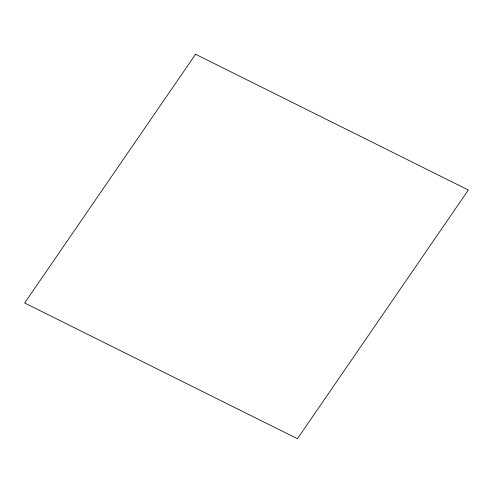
<?xml version="1.0" encoding="UTF-8"?>
<svg xmlns="http://www.w3.org/2000/svg" width="493" height="493" viewBox="0 0 493 493"><rect width="100%" height="100%" fill="white"/><g stroke="black" fill="none" stroke-linecap="round" stroke-linejoin="round"><path stroke-width="0.74" d="M195.561 54.261L24.65 302.985L297.439 438.739L468.35 190.015L195.561 54.261"/></g></svg>
